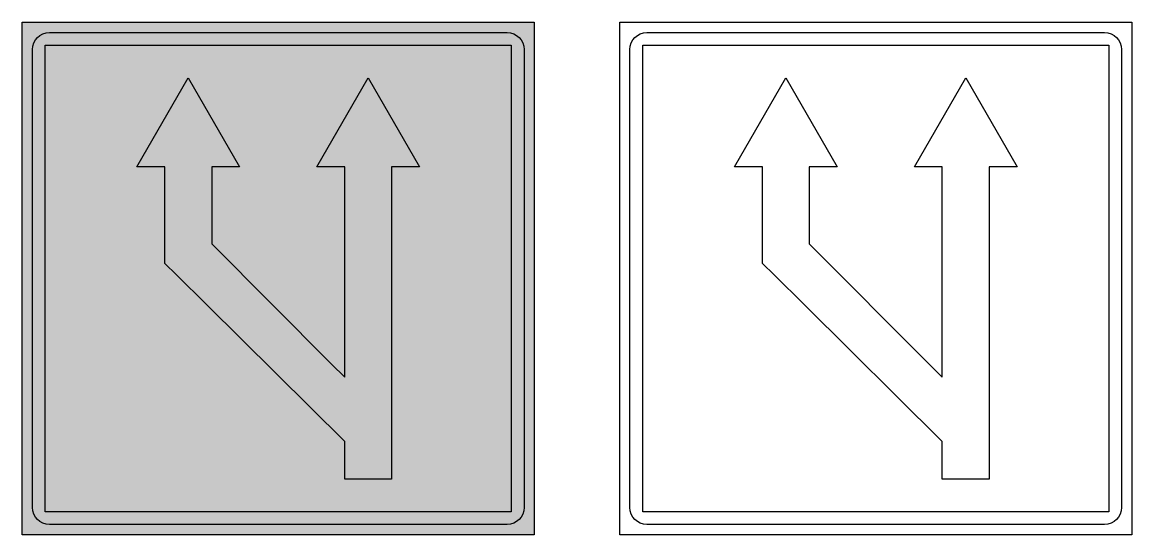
# Model space of a CAD drawing. Extents: x -550 to 750, y 150 to 750.
import ezdxf

# ---------------------------------------------------------------- set-up
doc = ezdxf.new("R2010")
doc.units = 0
doc.header["$MEASUREMENT"] = 0

msp = doc.modelspace()

# ---------------------------------------------------------------- hatches: boundary and pattern name
h = msp.add_hatch(color=30)
h.paths.add_polyline_path([(-549.9999999999999, 150), (-549.9999999999999, 750), (50.00000000000011, 750), (50.00000000000011, 150)])
edge = h.paths.add_edge_path(flags=16)
edge.add_line((-518.0379999999999, 738.02), (18.03800000000012, 738.02))
edge.add_arc((18.01906145024715, 718.019061450247), 20.00094751604685, 0.05425238640430052, 89.94574761359581, ccw=False)
edge.add_line((38.0200000000001, 718.038), (38.0200000000001, 181.962))
edge.add_arc((18.01906145024712, 181.9809385497529), 20.00094751604687, 270.0542523864043, 359.94574761359587, ccw=False)
edge.add_line((18.03800000000012, 161.98), (-518.0389999999999, 161.98))
edge.add_arc((-518.0192205128086, 181.9797785223003), 19.99978830310907, 180.0537970810033, 269.9433353341266, ccw=False)
edge.add_line((-538.0189999999999, 181.961), (-538.0189999999999, 718.038))
edge.add_arc((-518.018869150275, 718.0198700826567), 20.00013906701701, 90.0548054746626, 179.9480619666955, ccw=False)
h.paths.add_polyline_path([(-522.9999999999999, 177), (-522.9999999999999, 723), (23.00000000000011, 723), (23.00000000000011, 177)], flags=0)
h.paths.add_polyline_path([(-382.8639999999999, 467.7430000000001), (-382.8639999999999, 580.737), (-415.5049999999999, 580.737), (-355.3839999999999, 685.0369999999999), (-295.2619999999998, 580.737), (-327.9029999999999, 580.737), (-327.9029999999999, 490.461), (-187.4309999999999, 349.826), (-172.098, 334.491), (-172.098, 580.737), (-204.7379999999999, 580.737), (-144.6169999999998, 685.0369999999999), (-84.49499999999989, 580.737), (-117.1369999999998, 580.737), (-117.1369999999998, 214.963), (-144.6169999999998, 214.963), (-172.0889999999999, 214.963), (-172.0909999999999, 259.159), (-333.5999999999999, 418.99), (-369.0919999999999, 454.1130000000001)], flags=0)
at = {"true_color": 0x000000}
h = msp.add_hatch(color=18, dxfattribs=at)
edge = h.paths.add_edge_path()
edge.add_line((-518.0379999999999, 738.02), (18.03800000000012, 738.02))
edge.add_arc((18.01906145024715, 718.019061450247), 20.00094751604685, 0.05425238640430052, 89.94574761359581, ccw=False)
edge.add_line((38.0200000000001, 718.038), (38.0200000000001, 181.962))
edge.add_arc((18.01906145024712, 181.9809385497529), 20.00094751604687, 270.0542523864043, 359.94574761359587, ccw=False)
edge.add_line((18.03800000000012, 161.98), (-518.0389999999999, 161.98))
edge.add_arc((-518.0192205128086, 181.9797785223003), 19.99978830310907, 180.0537970810033, 269.9433353341266, ccw=False)
edge.add_line((-538.0189999999999, 181.961), (-538.0189999999999, 718.038))
edge.add_arc((-518.018869150275, 718.0198700826567), 20.00013906701701, 90.0548054746626, 179.9480619666955, ccw=False)
h.paths.add_polyline_path([(-522.9999999999999, 177), (-522.9999999999999, 723), (23.00000000000011, 723), (23.00000000000011, 177)], flags=16)
h.paths.add_polyline_path([(-382.8639999999999, 467.7430000000001), (-382.8639999999999, 580.737), (-415.5049999999999, 580.737), (-355.3839999999999, 685.0369999999999), (-295.2619999999998, 580.737), (-327.9029999999999, 580.737), (-327.9029999999999, 490.461), (-187.4309999999999, 349.826), (-172.098, 334.491), (-172.098, 580.737), (-204.7379999999999, 580.737), (-144.6169999999998, 685.0369999999999), (-84.49499999999989, 580.737), (-117.1369999999998, 580.737), (-117.1369999999998, 214.963), (-144.6169999999998, 214.963), (-172.0889999999999, 214.963), (-172.0909999999999, 259.159), (-333.5999999999999, 418.99), (-369.0919999999999, 454.1130000000001)], flags=0)

# ---------------------------------------------------------------- linework, layer by layer
at = {"color": 30}
for points in [[(-549.9999999999999, 150), (-549.9999999999999, 750), (50.00000000000011, 750), (50.00000000000011, 150)], [(-522.9999999999999, 177), (-522.9999999999999, 723), (23.00000000000011, 723), (23.00000000000011, 177)], [(-382.8639999999999, 467.7430000000001), (-382.8639999999999, 580.737), (-415.5049999999999, 580.737), (-355.3839999999999, 685.0369999999999), (-295.2619999999998, 580.737), (-327.9029999999999, 580.737), (-327.9029999999999, 490.461), (-187.4309999999999, 349.826), (-172.098, 334.491), (-172.098, 580.737), (-204.7379999999999, 580.737), (-144.6169999999998, 685.0369999999999), (-84.49499999999989, 580.737), (-117.1369999999998, 580.737), (-117.1369999999998, 214.963), (-144.6169999999998, 214.963), (-172.0889999999999, 214.963), (-172.0909999999999, 259.159), (-333.5999999999999, 418.99), (-369.0919999999999, 454.1130000000001)]]:
    msp.add_lwpolyline(points, close=True, dxfattribs=at)
for points in [[(150, 150), (150, 750), (750, 750), (750, 150)], [(177, 177), (177, 723), (723, 723), (723, 177)], [(317.136, 467.7430000000001), (317.136, 580.737), (284.495, 580.737), (344.616, 685.0369999999999), (404.7380000000001, 580.737), (372.097, 580.737), (372.097, 490.461), (512.569, 349.826), (527.9019999999999, 334.491), (527.9019999999999, 580.737), (495.2619999999999, 580.737), (555.383, 685.0369999999999), (615.505, 580.737), (582.863, 580.737), (582.863, 214.963), (555.383, 214.963), (527.911, 214.963), (527.909, 259.159), (366.4, 418.99), (330.908, 454.1130000000001)]]:
    msp.add_lwpolyline(points, close=True)
msp.add_lwpolyline([(-518.0379999999999, 738.02), (18.03800000000012, 738.02, -0.413659), (38.0200000000001, 718.038), (38.0200000000001, 181.962, -0.413659), (18.03800000000012, 161.98), (-518.0389999999999, 161.98, -0.413649), (-538.0189999999999, 181.961), (-538.0189999999999, 718.038, -0.413668)], format="xyb", close=True, dxfattribs=at)
msp.add_lwpolyline([(181.962, 738.02), (718.038, 738.02, -0.413659), (738.02, 718.038), (738.02, 181.962, -0.413659), (718.038, 161.98), (181.961, 161.98, -0.413649), (161.981, 181.961), (161.981, 718.038, -0.413668)], format="xyb", close=True)

doc.saveas('drawing.dxf')
